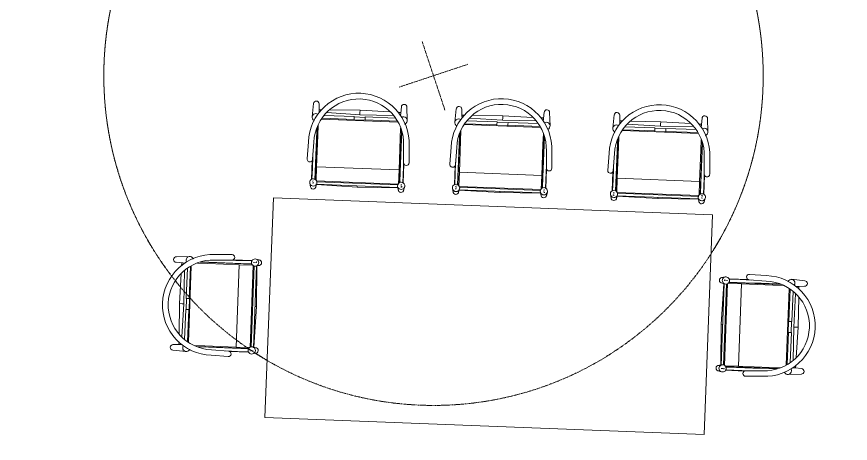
# Model space of a CAD drawing. Header units: millimetres. Extents: x 17567 to 83301, y -4294 to 56331.
# Drawn here: x 77047 to 81598, y 24996 to 27325 of the extents above; entities that cross this region are included whole.
import ezdxf

# ---------------------------------------------------------------- set-up
doc = ezdxf.new("R2010")
doc.units = ezdxf.units.MM
doc.header["$MEASUREMENT"] = 0
doc.linetypes.add('Hidden', pattern=[7.14375, 4.7625, -2.38125])
for name, color, linetype, lineweight in [('E-ELEC-EQPM', 71, 'Continuous', 13), ('E-ELEC-EQPM-HDLN', 91, 'Hidden', 13), ('I-FURN', 40, 'Continuous', 13)]:
    doc.layers.add(name, color=color, linetype=linetype, lineweight=lineweight)

# ---------------------------------------------------------------- blocks, each defined once
blk = doc.blocks.new('New Furniture_Chairs for Low Team Tables_NC6 - NC6-V100-GA PLAN - LEVEL 11')
at = {"layer": 'I-FURN'}
for p, q in [((-254.6, 238.9), (-259.3, 219.2)), ((-222.1, 225.2), (-225.4, 238.9)), ((0, 231), (-222.2, 225.4)), ((222.2, 225.4), (0, 231)), ((0, 230.8), (0, 223.7)), ((225.4, 238.9), (222.1, 225.2)), ((259.3, 219.2), (254.6, 238.9)), ((-250, 198.4), (-250, 93.8)), ((-248, 198.4), (-248, 197.8)), ((-239.7, 222.4), (-240, 222.4)), ((-240, 211.9), (-240, 215.9)), ((-230, -85.5), (-230, 198.4)), ((-225, 128.7), (-225, 205.3)), ((-224.4, 205.5), (224.3, 205.5)), ((225, 223.7), (-222.8, 223.7)), ((-220.7, 219.2), (-222.1, 225.1)), ((222.7, 210.4), (-222, 210.4)), ((222.1, 225.1), (220.7, 219.2)), ((225, 128.7), (225, 204.4)), ((230, 198.4), (230, -85.5)), ((232, 198.4), (232, 197.8)), ((238.6, 205.5), (240, 205.5)), ((240, 215.9), (240, 212.7)), ((250, 93.8), (250, 198.4)), ((-225, 128.7), (-225, -42.9)), ((225, 128.7), (-225, 128.7)), ((225, -42.9), (225, 128.7)), ((-275, -6.2), (-278.5, 87.1)), ((-248.6, 88.2), (-245, -5.7)), ((245, -5.7), (248.6, 88.2)), ((278.5, 87.1), (275, -6.2)), ((-225, -99.9), (-225, -42.9)), ((225, -42.9), (225, -99.9)), ((-250, -119.7), (-250, -125.3)), ((-248, -123.4), (-248, -125.3)), ((207.9, -132.5), (-207.9, -132.5)), ((-30, -137.7), (-30, -135.3)), ((-30, -135.3), (30, -135.3)), ((30, -135.3), (30, -137.7)), ((248, -125.3), (248, -123.4)), ((250, -125.3), (250, -119.7)), ((-260, -143.7), (-255, -216.7)), ((-222.5, -180.2), (-221.7, -168.1)), ((-30, -137.7), (-204.6, -137.7)), ((-194.5, -153.7), (-30, -153.7)), ((0, -165), (-182, -168)), ((-30, -143.6), (-30, -137.7)), ((-30, -150.5), (-30, -143.6)), ((-30, -153.6), (-30, -150.5)), ((-30, -151.5), (30, -151.5)), ((-30, -153.7), (-30, -153.6)), ((180.5, -169.5), (0, -165)), ((0, -165), (0, -175.1)), ((0, -175.1), (0, -189)), ((30, -137.7), (30, -143.6)), ((204.6, -137.7), (30, -137.7)), ((30, -143.6), (30, -150.5)), ((30, -150.5), (30, -153.6)), ((30, -153.6), (30, -153.7)), ((30, -153.7), (194.5, -153.7)), ((222.1, -170.6), (219.7, -170.5)), ((221.7, -168.1), (222.6, -180.6)), ((255, -216.7), (260, -143.7)), ((-225, -216.7), (-222.7, -182.4)), ((-223.3, -185.3), (-207.4, -185.6)), ((-163.7, -186.3), (0, -189)), ((0, -189), (165.1, -184.9)), ((208.9, -183.8), (222.9, -183.4)), ((222.7, -182.1), (225, -216.7))]:
    blk.add_line(p, q, dxfattribs=at)
at = {"layer": 'I-FURN', "flags": 128}
for points in [[(-248, 197.8), (-248, 109.8), (-248, 73.7)], [(-248, 197.8), (-248, 197.8), (-248, 197.8), (-248, 197.8), (-247.9, 197.8), (-247.9, 197.7), (-247.8, 197.7), (-247.7, 197.6), (-247.6, 197.6), (-247.5, 197.5), (-247.3, 197.4), (-247.2, 197.3), (-247, 197.2), (-246.8, 197.1), (-246.7, 197.1), (-246.4, 197), (-246.3, 197), (-246.1, 196.9)], [(-240, 206.4), (-240.3, 206.5), (-240.7, 206.5), (-240.8, 206.5), (-241.2, 206.5), (-241.4, 206.5), (-241.6, 206.5), (-241.7, 206.5), (-242, 206.6), (-242.2, 206.6), (-242.4, 206.6), (-242.5, 206.6)], [(-232, -79.8), (-232, -37.9), (-232, 49.9), (-232, 137.9), (-232, 196.6)], [(-222.2, 225.3), (-222.2, 225.4), (-222.2, 225.4), (-222.1, 225.2), (-222.1, 224.9), (-222, 224.6), (-222, 224.4)], [(222, 224.4), (222, 224.5), (222, 224.8), (222.1, 225.1), (222.2, 225.4), (222.2, 225.4), (222.2, 225.4), (222.2, 225.4), (222.2, 225.3)], [(232, 197.8), (232, 109.8), (232, 21.8), (232, -65.8), (232, -79.8)], [(232, 197.8), (232, 197.8), (232, 197.8), (232, 197.8), (232.1, 197.8), (232.1, 197.7), (232.2, 197.7), (232.3, 197.6), (232.4, 197.6), (232.5, 197.5), (232.7, 197.4), (232.8, 197.3), (233, 197.2), (233.2, 197.1), (233.3, 197.1), (233.6, 197), (233.7, 197), (233.9, 196.9)], [(245, 207.2), (244.7, 207.1), (244.4, 207), (244.2, 207), (243.8, 206.9), (243.7, 206.8), (243.4, 206.8), (243.3, 206.8), (243.1, 206.7), (242.9, 206.7), (242.6, 206.6), (242.5, 206.6)], [(248, 73.7), (248, 137.9), (248, 196.6)], [(-223.3, -184.8), (-223.2, -184.6), (-223, -183.7), (-222.9, -183.2), (-222.9, -182.9), (-222.8, -182.4), (-222.7, -182), (-222.7, -181.7), (-222.7, -181.4), (-222.6, -181), (-222.6, -180.7), (-222.6, -180.5), (-222.5, -180.2), (-222.5, -180), (-222.5, -179.9), (-222.5, -179.6), (-222.5, -179.5), (-222.5, -179.3), (-222.5, -179.1), (-222.5, -178.9), (-222.5, -178.6)], [(222.5, -178.2), (222.5, -178.6), (222.5, -178.8), (222.5, -179), (222.5, -179.3), (222.5, -179.7), (222.5, -179.9), (222.5, -180), (222.5, -180.3), (222.6, -180.6), (222.6, -180.8), (222.6, -181.2), (222.6, -181.5), (222.7, -182)], [(222.6, -181.6), (222.6, -181.3), (222.6, -181.1), (222.6, -180.9), (222.6, -180.7), (222.6, -180.6), (222.7, -180.4), (222.7, -180.3), (222.7, -180.1)]]:
    blk.add_lwpolyline(points, dxfattribs=at)
at = {"layer": 'I-FURN'}
for centre, radius, start, end in [((-263.5, 87.7), 15, 2.1666, 182.1666), ((263.5, 87.7), 15, 357.8334, 177.8334), ((0, -6.9), 275, 179.8621, 270.0001), ((0, -5.7), 245, 180, 269.9991), ((0, -5.7), 245, 270.0009, 360), ((0, -6.9), 275, 269.9999, 0.1379)]:
    blk.add_arc(centre, radius, start, end, dxfattribs=at)
for centre, major_axis, ratio, start_param, end_param in [((-240, 214.6), (19.8, 0), 0.999107, 2.32629, 4.712389), ((-240, 235.4), (15, 0), 0.999107, 3.057887, 3.29251), ((-240, 235.4), (15, 0), 0.999107, 1.570796, 3.041769), ((-240, 214.6), (19.8, 0), 0.999107, 1.570796, 2.268928), ((-240, 235.4), (15, 0), 0.999107, 6.186115, 7.853982), ((-240, 214.6), (19.8, 0), 0.999107, 4.712389, 7.853982), ((-240, 235.4), (15, 0), 0.999107, 5.759587, 5.827228), ((240, 214.6), (19.8, 0), 0.999107, 2.32629, 4.712389), ((240, 235.4), (15, 0), 0.999107, 1.570796, 3.236857), ((240, 214.6), (19.8, 0), 0.999107, 1.570796, 2.268928), ((240, 235.4), (15, 0), 0.999107, 6.141882, 7.853982), ((240, 214.6), (19.8, 0), 0.999107, 4.712389, 7.853982), ((240, 235.4), (15, 0), 0.999107, 5.759587, 5.9172), ((-240, 235.4), (15, 0), 0.999107, 4.32495, 4.685099), ((240, 235.4), (15, 0), 0.999107, 4.712389, 4.894686), ((-240, -142.4), (20, 0), 0.987314, 1.961494, 4.712389), ((240, -142.4), (-20, 0), 0.987314, 1.570796, 4.321691), ((-240, -142.4), (-20, 0), 0.987314, 1.570796, 2.133748), ((240, -142.4), (20, 0), 0.987314, 4.149438, 4.712389), ((-240, -215.7), (15, 0), 0.987314, 3.141593, 4.712389), ((-240, -215.7), (-15, 0), 0.987314, 1.570796, 3.141593), ((240, -215.7), (15, 0), 0.987314, 3.141593, 4.712389), ((240, -215.7), (-15, 0), 0.987314, 1.570796, 3.141593)]:
    blk.add_ellipse(centre, major_axis=major_axis, ratio=ratio, start_param=start_param, end_param=end_param, dxfattribs=at)
blk = doc.blocks.new('New Furniture_Chairs for Low Team Tables_NC6 - NC6-V101-GA PLAN - LEVEL 11')
at = {"layer": 'I-FURN'}
for p, q in [((-255, 216.7), (-260, 143.7)), ((-222.7, 182.4), (-225, 216.7)), ((-207.4, 185.6), (-223.3, 185.3)), ((0, 189), (-163.7, 186.3)), ((165.1, 184.9), (0, 189)), ((0, 189), (0, 175.1)), ((222.9, 183.4), (208.9, 183.8)), ((225, 216.7), (222.7, 182.1)), ((260, 143.7), (255, 216.7)), ((-221.7, 168.1), (-222.5, 180.2)), ((-204.6, 137.7), (-30, 137.7)), ((-30, 153.7), (-194.5, 153.7)), ((-182, 168), (0, 165)), ((-30, 153.6), (-30, 153.7)), ((-30, 150.5), (-30, 153.6)), ((30, 151.5), (-30, 151.5)), ((-30, 143.6), (-30, 150.5)), ((-30, 137.7), (-30, 143.6)), ((-30, 135.3), (-30, 137.7)), ((0, 175.1), (0, 165)), ((0, 165), (180.5, 169.5)), ((194.5, 153.7), (30, 153.7)), ((30, 153.7), (30, 153.6)), ((30, 153.6), (30, 150.5)), ((30, 150.5), (30, 143.6)), ((30, 143.6), (30, 137.7)), ((30, 137.7), (204.6, 137.7)), ((30, 137.7), (30, 135.3)), ((219.7, 170.5), (222.1, 170.6)), ((222.6, 180.6), (221.7, 168.1)), ((-250, 125.3), (-250, 119.7)), ((-248, 125.3), (-248, 123.4)), ((-225, 42.9), (-225, 99.9)), ((-207.9, 132.5), (207.9, 132.5)), ((30, 135.3), (-30, 135.3)), ((225, 99.9), (225, 42.9)), ((248, 123.4), (248, 125.3)), ((250, 119.7), (250, 125.3)), ((-230, -198.4), (-230, 85.5)), ((230, 85.5), (230, -198.4)), ((-275, 6.2), (-278.5, -87.1)), ((-248.6, -88.2), (-245, 5.7)), ((-225, 42.9), (-225, -128.7)), ((225, -128.7), (225, 42.9)), ((245, 5.7), (248.6, -88.2)), ((278.5, -87.1), (275, 6.2)), ((-250, -93.8), (-250, -198.4)), ((-225, -128.7), (225, -128.7)), ((-225, -205.3), (-225, -128.7)), ((225, -204.4), (225, -128.7)), ((250, -198.4), (250, -93.8)), ((-259.3, -219.2), (-254.6, -238.9)), ((-248, -197.8), (-248, -198.4)), ((-240, -215.9), (-240, -211.9)), ((-240, -222.4), (-238.6, -222.4)), ((-225.4, -238.9), (-222.1, -225.2)), ((224.3, -205.5), (-224.4, -205.5)), ((-222.8, -223.7), (225, -223.7)), ((-222.2, -225.4), (0, -231)), ((-222.1, -225.1), (-220.7, -219.2)), ((-222, -210.4), (222.7, -210.4)), ((0, -223.7), (0, -230.8)), ((0, -231), (222.2, -225.4)), ((220.7, -219.2), (222.1, -225.1)), ((222.1, -225.2), (225.4, -238.9)), ((232, -197.8), (232, -198.4)), ((240, -205.5), (238.6, -205.5)), ((240, -211.9), (240, -215.9)), ((254.6, -238.9), (259.3, -219.2))]:
    blk.add_line(p, q, dxfattribs=at)
at = {"layer": 'I-FURN', "flags": 128}
for points in [[(-222.5, 178.6), (-222.5, 178.7), (-222.5, 179.1), (-222.5, 179.4), (-222.5, 179.6), (-222.5, 180), (-222.5, 180.1), (-222.6, 180.4), (-222.6, 180.7), (-222.6, 180.9), (-222.6, 181.3), (-222.7, 181.7), (-222.7, 181.9), (-222.8, 182.1), (-222.8, 182.4), (-222.9, 182.8), (-222.9, 183), (-223, 183.4), (-223, 183.7), (-223.2, 184.2), (-223.2, 184.7), (-223.3, 184.8)], [(222.7, 182), (222.7, 181.7), (222.6, 181.5), (222.6, 181.2), (222.6, 180.9), (222.6, 180.6), (222.5, 180.1), (222.5, 179.7), (222.5, 179.5), (222.5, 179.2), (222.5, 178.9), (222.5, 178.8), (222.5, 178.6), (222.5, 178.5), (222.6, 178.2)], [(222.7, 180.2), (222.7, 180.5), (222.6, 180.7), (222.6, 180.8), (222.6, 181.1), (222.6, 181.2), (222.6, 181.6)], [(-232, -196.6), (-232, -109.8), (-232, -21.8), (-232, 65.8), (-232, 79.8)], [(232, 79.8), (232, 37.9), (232, -49.9), (232, -137.9), (232, -197.8)], [(-248, -73.7), (-248, -137.9), (-248, -197.8)], [(248, -197), (248, -109.8), (248, -73.7)], [(-246.1, -196.9), (-246.4, -197), (-246.6, -197.1), (-246.7, -197.1), (-246.9, -197.2), (-247.1, -197.3), (-247.2, -197.3), (-247.4, -197.4), (-247.5, -197.5), (-247.6, -197.5), (-247.7, -197.6), (-247.8, -197.7), (-247.9, -197.7), (-248, -197.8), (-248, -197.8), (-248, -197.8), (-248, -197.8)], [(-242.5, -206.6), (-242.2, -206.6), (-241.9, -206.5), (-241.7, -206.5), (-241.3, -206.5), (-241.1, -206.5), (-240.9, -206.5), (-240.8, -206.5), (-240.6, -206.5), (-240.4, -206.5), (-240.1, -206.4), (-240, -206.4)], [(-222, -224.4), (-222, -224.5), (-222, -224.8), (-222.1, -225.1), (-222.2, -225.4), (-222.2, -225.4), (-222.2, -225.4), (-222.2, -225.4), (-222.2, -225.3)], [(222.2, -225.3), (222.2, -225.4), (222.2, -225.4), (222.1, -225.2), (222.1, -224.9), (222, -224.6), (222, -224.4)], [(233.9, -196.9), (233.6, -197), (233.4, -197.1), (233.3, -197.1), (233.1, -197.2), (232.9, -197.3), (232.8, -197.3), (232.6, -197.4), (232.5, -197.5), (232.4, -197.5), (232.3, -197.6), (232.2, -197.7), (232.1, -197.7), (232, -197.8), (232, -197.8), (232, -197.8), (232, -197.8)], [(242.5, -206.6), (242.8, -206.7), (243.2, -206.7), (243.4, -206.8), (243.7, -206.8), (243.9, -206.9), (244.1, -206.9), (244.2, -207), (244.5, -207), (244.6, -207.1), (244.9, -207.1), (245, -207.2)]]:
    blk.add_lwpolyline(points, dxfattribs=at)
at = {"layer": 'I-FURN'}
for centre, radius, start, end in [((0, 6.9), 275, 89.9999, 180.1379), ((0, 6.9), 275, 359.8621, 90.0001), ((0, 5.7), 245, 90.0009, 180), ((0, 5.7), 245, 0, 89.9991), ((-263.5, -87.7), 15, 177.8334, 357.8334), ((263.5, -87.7), 15, 182.1666, 2.1666)]:
    blk.add_arc(centre, radius, start, end, dxfattribs=at)
for centre, major_axis, ratio, start_param, end_param in [((-240, 215.7), (-15, 0), 0.987314, 4.712389, 6.283185), ((-240, 215.7), (15, 0), 0.987314, 0, 1.570796), ((240, 215.7), (-15, 0), 0.987314, 4.712389, 6.283185), ((240, 215.7), (15, 0), 0.987314, 0, 1.570796), ((-240, 142.4), (-20, 0), 0.987314, 4.712389, 7.463284), ((-240, 142.4), (20, 0), 0.987314, 1.047198, 1.570796), ((240, 142.4), (-20, 0), 0.987314, 4.712389, 5.27534), ((240, 142.4), (20, 0), 0.987314, 5.103087, 7.853982), ((-240, -214.6), (19.8, 0), 0.999107, 1.570796, 3.956895), ((-240, -235.4), (15, 0), 0.999107, 1.598086, 1.958235), ((-240, -214.6), (19.8, 0), 0.999107, 4.712389, 7.853982), ((240, -214.6), (19.8, 0), 0.999107, 1.570796, 3.956895), ((240, -214.6), (19.8, 0), 0.999107, 4.712389, 7.853982), ((240, -235.4), (15, 0), 0.999107, 1.3885, 1.570796), ((-240, -235.4), (15, 0), 0.999107, 2.990675, 3.225299), ((-240, -235.4), (15, 0), 0.999107, 3.241417, 4.712389), ((-240, -214.6), (19.8, 0), 0.999107, 4.014257, 4.712389), ((-240, -235.4), (15, 0), 0.999107, 4.712389, 6.380255), ((240, -235.4), (15, 0), 0.999107, 3.046328, 4.45059), ((240, -214.6), (19.8, 0), 0.999107, 4.014257, 4.712389), ((240, -235.4), (15, 0), 0.999107, 4.491683, 4.712389), ((240, -235.4), (15, 0), 0.999107, 4.712389, 6.424489), ((240, -235.4), (15, 0), 0.999107, 0.365985, 0.523599)]:
    blk.add_ellipse(centre, major_axis=major_axis, ratio=ratio, start_param=start_param, end_param=end_param, dxfattribs=at)
blk = doc.blocks.new('Existing Furniture_Rectangular Meeting Table_ET26 - ET26-9603294-GA PLAN - LEVEL 11')
at = {"layer": 'I-FURN'}
for p, q in [((1200, 600), (-1200, 600)), ((-1200, 600), (-1200, -600)), ((1200, -600), (1200, 600)), ((-1200, -600), (1200, -600))]:
    blk.add_line(p, q, dxfattribs=at)
blk = doc.blocks.new('POWER_DATA_DROPPER - POWER_DATA_DROPPER-V140-GA PLAN - LEVEL 11')
at = {"layer": 'E-ELEC-EQPM-HDLN'}
for p, q in [((0, 0), (0, 200)), ((0, 0), (-200, 0)), ((0, 0), (0, -200)), ((0, 0), (200, 0)), ((1124.8, -1405.3), (1126.5, -1403.9)), ((1131.6, -1399.8), (1132.8, -1398.9)), ((1114.1, -1413.8), (1115.3, -1412.8))]:
    blk.add_line(p, q, dxfattribs=at)
blk.add_circle((0, 0), 1800, dxfattribs=at)
for start, end in [(39.0806, 122.3041), (189.9767, 289.0187), (309.0115, 311.2796), (307.1692, 307.4581), (308.0586, 308.1796), (290.1097, 291.4663), (292.3425, 292.9898)]:
    blk.add_arc((0, 0), 1800, start, end, dxfattribs=at)
blk = doc.blocks.new('New Furniture_Chairs for Low Team Tables_NC6 - NC6-V169-GA PLAN - LEVEL 11')
at = {"layer": 'I-FURN'}
for p, q in [((-254.6, 238.9), (-259.3, 219.2)), ((-222.1, 225.2), (-225.4, 238.9)), ((0, 231), (-222.2, 225.4)), ((222.2, 225.4), (0, 231)), ((0, 230.8), (0, 223.7)), ((225.4, 238.9), (222.1, 225.2)), ((259.3, 219.2), (254.6, 238.9)), ((-250, 198.4), (-250, 93.8)), ((-248, 198.4), (-248, 197.8)), ((-238.6, 222.4), (-240, 222.4)), ((-240, 212.7), (-240, 215.9)), ((-230, -85.5), (-230, 198.4)), ((-225, 128.7), (-225, 205.3)), ((-224.4, 205.5), (224.3, 205.5)), ((225, 223.7), (-222.8, 223.7)), ((-220.7, 219.2), (-222.1, 225.1)), ((222.7, 210.4), (-222, 210.4)), ((222.1, 225.1), (220.7, 219.2)), ((225, 128.7), (225, 204.4)), ((230, 198.4), (230, -85.5)), ((232, 198.4), (232, 197.8)), ((238.6, 205.5), (240, 205.5)), ((240, 215.9), (240, 212.7)), ((250, 93.8), (250, 198.4)), ((-225, 128.7), (-225, -42.9)), ((225, 128.7), (-225, 128.7)), ((225, -42.9), (225, 128.7)), ((-275, -6.2), (-278.5, 87.1)), ((-248.6, 88.2), (-245, -5.7)), ((245, -5.7), (248.6, 88.2)), ((278.5, 87.1), (275, -6.2)), ((-225, -99.9), (-225, -42.9)), ((225, -42.9), (225, -99.9)), ((-250, -119.7), (-250, -125.3)), ((-248, -123.4), (-248, -125.3)), ((207.9, -132.5), (-207.9, -132.5)), ((-30, -137.7), (-30, -135.3)), ((-30, -135.3), (30, -135.3)), ((30, -135.3), (30, -137.7)), ((248, -125.3), (248, -123.4)), ((250, -125.3), (250, -119.7)), ((-260, -143.7), (-255, -216.7)), ((-222.5, -180.2), (-221.7, -168.1)), ((-30, -137.7), (-204.6, -137.7)), ((-194.5, -153.7), (-30, -153.7)), ((0, -165), (-182, -168)), ((-30, -143.6), (-30, -137.7)), ((-30, -150.5), (-30, -143.6)), ((-30, -153.6), (-30, -150.5)), ((-30, -151.5), (30, -151.5)), ((-30, -153.7), (-30, -153.6)), ((180.5, -169.5), (0, -165)), ((0, -165), (0, -175.1)), ((0, -175.1), (0, -189)), ((30, -137.7), (30, -143.6)), ((204.6, -137.7), (30, -137.7)), ((30, -143.6), (30, -150.5)), ((30, -150.5), (30, -153.6)), ((30, -153.6), (30, -153.7)), ((30, -153.7), (194.5, -153.7)), ((222.1, -170.6), (219.7, -170.5)), ((221.7, -168.1), (222.6, -180.6)), ((255, -216.7), (260, -143.7)), ((-225, -216.7), (-222.7, -182.4)), ((-223.3, -185.3), (-207.4, -185.6)), ((-163.7, -186.3), (0, -189)), ((0, -189), (165.1, -184.9)), ((208.9, -183.8), (222.9, -183.4)), ((222.7, -182.1), (225, -216.7))]:
    blk.add_line(p, q, dxfattribs=at)
at = {"layer": 'I-FURN', "flags": 128}
for points in [[(-248, 197.8), (-248, 109.8), (-248, 73.7)], [(-248, 197.8), (-248, 197.8), (-248, 197.8), (-248, 197.8), (-247.9, 197.8), (-247.9, 197.7), (-247.8, 197.7), (-247.7, 197.6), (-247.6, 197.6), (-247.5, 197.5), (-247.3, 197.4), (-247.2, 197.3), (-247, 197.2), (-246.8, 197.1), (-246.7, 197.1), (-246.4, 197), (-246.3, 197), (-246.1, 196.9)], [(-240, 206.4), (-240.3, 206.5), (-240.7, 206.5), (-240.8, 206.5), (-241.2, 206.5), (-241.4, 206.5), (-241.6, 206.5), (-241.7, 206.5), (-242, 206.6), (-242.2, 206.6), (-242.4, 206.6), (-242.5, 206.6)], [(-232, -79.8), (-232, -37.9), (-232, 49.9), (-232, 137.9), (-232, 196.6)], [(-222.2, 225.3), (-222.2, 225.4), (-222.2, 225.4), (-222.1, 225.2), (-222.1, 224.9), (-222, 224.6), (-222, 224.4)], [(222, 224.4), (222, 224.5), (222, 224.8), (222.1, 225.1), (222.2, 225.4), (222.2, 225.4), (222.2, 225.4), (222.2, 225.4), (222.2, 225.3)], [(232, 197.8), (232, 109.8), (232, 21.8), (232, -65.8), (232, -79.8)], [(232, 197.8), (232, 197.8), (232, 197.8), (232, 197.8), (232.1, 197.8), (232.1, 197.7), (232.2, 197.7), (232.3, 197.6), (232.4, 197.6), (232.5, 197.5), (232.7, 197.4), (232.8, 197.3), (233, 197.2), (233.2, 197.1), (233.3, 197.1), (233.6, 197), (233.7, 197), (233.9, 196.9)], [(245, 207.2), (244.7, 207.1), (244.4, 207), (244.2, 207), (243.8, 206.9), (243.7, 206.8), (243.4, 206.8), (243.3, 206.8), (243.1, 206.7), (242.9, 206.7), (242.6, 206.6), (242.5, 206.6)], [(248, 73.7), (248, 137.9), (248, 196.6)], [(-223.3, -184.8), (-223.2, -184.6), (-223, -183.7), (-222.9, -183.2), (-222.9, -182.9), (-222.8, -182.4), (-222.7, -182), (-222.7, -181.7), (-222.7, -181.4), (-222.6, -181), (-222.6, -180.7), (-222.6, -180.5), (-222.5, -180.2), (-222.5, -180), (-222.5, -179.9), (-222.5, -179.6), (-222.5, -179.5), (-222.5, -179.3), (-222.5, -179.1), (-222.5, -178.9), (-222.5, -178.6)], [(222.5, -178.2), (222.5, -178.6), (222.5, -178.8), (222.5, -179), (222.5, -179.3), (222.5, -179.7), (222.5, -179.9), (222.5, -180), (222.5, -180.3), (222.6, -180.6), (222.6, -180.8), (222.6, -181.2), (222.6, -181.5), (222.7, -182)], [(222.6, -181.6), (222.6, -181.3), (222.6, -181.1), (222.6, -180.9), (222.6, -180.7), (222.6, -180.6), (222.7, -180.4), (222.7, -180.3), (222.7, -180.1)]]:
    blk.add_lwpolyline(points, dxfattribs=at)
at = {"layer": 'I-FURN'}
for centre, radius, start, end in [((-263.5, 87.7), 15, 2.1666, 182.1666), ((263.5, 87.7), 15, 357.8334, 177.8334), ((0, -6.9), 275, 179.8621, 270.0001), ((0, -5.7), 245, 180, 269.9991), ((0, -5.7), 245, 270.0009, 360), ((0, -6.9), 275, 269.9999, 0.1379)]:
    blk.add_arc(centre, radius, start, end, dxfattribs=at)
for centre, major_axis, ratio, start_param, end_param in [((-240, 214.6), (19.8, 0), 0.999107, 2.32629, 3.997644), ((-240, 235.4), (15, 0), 0.999107, 3.057887, 3.29251), ((-240, 235.4), (15, 0), 0.999107, 1.570796, 3.041769), ((-240, 214.6), (19.8, 0), 0.999107, 1.570796, 2.268928), ((-240, 235.4), (15, 0), 0.999107, 6.186115, 7.853982), ((-240, 214.6), (19.8, 0), 0.999107, 4.712389, 7.853982), ((-240, 235.4), (15, 0), 0.999107, 5.759587, 5.827228), ((240, 214.6), (19.8, 0), 0.999107, 2.32629, 4.712389), ((240, 235.4), (15, 0), 0.999107, 1.570796, 3.236857), ((240, 214.6), (19.8, 0), 0.999107, 1.570796, 2.268928), ((240, 235.4), (15, 0), 0.999107, 6.141882, 7.853982), ((240, 214.6), (19.8, 0), 0.999107, 4.712389, 7.853982), ((240, 235.4), (15, 0), 0.999107, 5.759587, 5.9172), ((-240, 214.6), (19.8, 0), 0.999107, 4.014257, 4.712389), ((-240, 235.4), (15, 0), 0.999107, 4.32495, 4.685099), ((240, 235.4), (15, 0), 0.999107, 4.712389, 4.894686), ((-240, -142.4), (20, 0), 0.987314, 1.961494, 4.712389), ((240, -142.4), (-20, 0), 0.987314, 1.570796, 4.321691), ((-240, -142.4), (-20, 0), 0.987314, 1.570796, 2.133748), ((240, -142.4), (20, 0), 0.987314, 4.149438, 4.712389), ((-240, -215.7), (15, 0), 0.987314, 3.141593, 4.712389), ((-240, -215.7), (-15, 0), 0.987314, 1.570796, 3.141593), ((240, -215.7), (15, 0), 0.987314, 3.141593, 4.712389), ((240, -215.7), (-15, 0), 0.987314, 1.570796, 3.141593)]:
    blk.add_ellipse(centre, major_axis=major_axis, ratio=ratio, start_param=start_param, end_param=end_param, dxfattribs=at)
blk = doc.blocks.new('New Furniture_Chairs for Low Team Tables_NC6 - NC6-V171-GA PLAN - LEVEL 11')
at = {"layer": 'I-FURN'}
for p, q in [((-254.6, 238.9), (-259.3, 219.2)), ((-222.1, 225.2), (-225.4, 238.9)), ((0, 231), (-222.2, 225.4)), ((222.2, 225.4), (0, 231)), ((0, 230.8), (0, 223.7)), ((225.4, 238.9), (222.1, 225.2)), ((259.3, 219.2), (254.6, 238.9)), ((-250, 198.4), (-250, 93.8)), ((-248, 198.4), (-248, 197.8)), ((-238.6, 222.4), (-240, 222.4)), ((-240, 211.9), (-240, 215.9)), ((-230, -85.5), (-230, 198.4)), ((-225, 128.7), (-225, 205.3)), ((-224.4, 205.5), (224.3, 205.5)), ((-220.7, 219.2), (-222.1, 225.1)), ((225, 223.7), (-222.1, 223.7)), ((222.7, 210.4), (-222, 210.4)), ((222.1, 225.1), (220.7, 219.2)), ((225, 128.7), (225, 204.4)), ((230, 198.4), (230, -85.5)), ((232, 198.4), (232, 197.8)), ((238.6, 205.5), (240, 205.5)), ((240, 215.9), (240, 211.9)), ((250, 93.8), (250, 198.4)), ((-225, 128.7), (-225, -42.9)), ((225, 128.7), (-225, 128.7)), ((225, -42.9), (225, 128.7)), ((-275, -6.2), (-278.5, 87.1)), ((-248.6, 88.2), (-245, -5.7)), ((245, -5.7), (248.6, 88.2)), ((278.5, 87.1), (275, -6.2)), ((-225, -99.9), (-225, -42.9)), ((225, -42.9), (225, -99.9)), ((-250, -119.7), (-250, -125.3)), ((-248, -123.4), (-248, -125.3)), ((207.9, -132.5), (-207.9, -132.5)), ((-30, -137.7), (-30, -135.3)), ((-30, -135.3), (30, -135.3)), ((30, -135.3), (30, -137.7)), ((248, -125.3), (248, -123.4)), ((250, -125.3), (250, -119.7)), ((-260, -143.7), (-255, -216.7)), ((-222.5, -180.2), (-221.7, -168.1)), ((-30, -137.7), (-204.6, -137.7)), ((-194.5, -153.7), (-30, -153.7)), ((0, -165), (-182, -168)), ((-30, -143.6), (-30, -137.7)), ((-30, -150.5), (-30, -143.6)), ((-30, -153.6), (-30, -150.5)), ((-30, -151.5), (30, -151.5)), ((-30, -153.7), (-30, -153.6)), ((180.5, -169.5), (0, -165)), ((0, -165), (0, -175.1)), ((0, -175.1), (0, -189)), ((30, -137.7), (30, -143.6)), ((204.6, -137.7), (30, -137.7)), ((30, -143.6), (30, -150.5)), ((30, -150.5), (30, -153.6)), ((30, -153.6), (30, -153.7)), ((30, -153.7), (194.5, -153.7)), ((222.1, -170.6), (219.7, -170.5)), ((221.7, -168.1), (222.6, -180.6)), ((255, -216.7), (260, -143.7)), ((-225, -216.7), (-222.7, -182.4)), ((-223.3, -185.3), (-207.4, -185.6)), ((-163.7, -186.3), (0, -189)), ((0, -189), (165.1, -184.9)), ((208.9, -183.8), (222.9, -183.4)), ((222.7, -182.1), (225, -216.7))]:
    blk.add_line(p, q, dxfattribs=at)
at = {"layer": 'I-FURN', "flags": 128}
for points in [[(-248, 197.8), (-248, 109.8), (-248, 73.7)], [(-248, 197.8), (-248, 197.8), (-248, 197.8), (-248, 197.8), (-247.9, 197.8), (-247.9, 197.7), (-247.8, 197.7), (-247.7, 197.6), (-247.6, 197.6), (-247.5, 197.5), (-247.3, 197.4), (-247.2, 197.3), (-247, 197.2), (-246.8, 197.1), (-246.7, 197.1), (-246.4, 197), (-246.3, 197), (-246.1, 196.9)], [(-240, 206.4), (-240.3, 206.5), (-240.7, 206.5), (-240.8, 206.5), (-241.2, 206.5), (-241.4, 206.5), (-241.6, 206.5), (-241.7, 206.5), (-242, 206.6), (-242.2, 206.6), (-242.4, 206.6), (-242.5, 206.6)], [(-232, -79.8), (-232, -37.9), (-232, 49.9), (-232, 137.9), (-232, 197)], [(-222.2, 225.3), (-222.2, 225.4), (-222.2, 225.4), (-222.1, 225.2), (-222.1, 224.9), (-222, 224.6), (-222, 224.4)], [(222, 224.4), (222, 224.5), (222, 224.8), (222.1, 225.1), (222.2, 225.4), (222.2, 225.4), (222.2, 225.4), (222.2, 225.4), (222.2, 225.3)], [(232, 197.8), (232, 109.8), (232, 21.8), (232, -65.8), (232, -79.8)], [(232, 197.8), (232, 197.8), (232, 197.8), (232, 197.8), (232.1, 197.8), (232.1, 197.7), (232.2, 197.7), (232.3, 197.6), (232.4, 197.6), (232.5, 197.5), (232.7, 197.4), (232.8, 197.3), (233, 197.2), (233.2, 197.1), (233.3, 197.1), (233.6, 197), (233.7, 197), (233.9, 196.9)], [(245, 207.2), (244.7, 207.1), (244.4, 207), (244.2, 207), (243.8, 206.9), (243.7, 206.8), (243.4, 206.8), (243.3, 206.8), (243.1, 206.7), (242.9, 206.7), (242.6, 206.6), (242.5, 206.6)], [(248, 73.7), (248, 137.9), (248, 197)], [(-223.3, -184.8), (-223.2, -184.6), (-223, -183.7), (-222.9, -183.2), (-222.9, -182.9), (-222.8, -182.4), (-222.7, -182), (-222.7, -181.7), (-222.7, -181.4), (-222.6, -181), (-222.6, -180.7), (-222.6, -180.5), (-222.5, -180.2), (-222.5, -180), (-222.5, -179.9), (-222.5, -179.6), (-222.5, -179.5), (-222.5, -179.3), (-222.5, -179.1), (-222.5, -178.9), (-222.5, -178.6)], [(222.5, -178.2), (222.5, -178.6), (222.5, -178.8), (222.5, -179), (222.5, -179.3), (222.5, -179.7), (222.5, -179.9), (222.5, -180), (222.5, -180.3), (222.6, -180.6), (222.6, -180.8), (222.6, -181.2), (222.6, -181.5), (222.7, -182)], [(222.6, -181.6), (222.6, -181.3), (222.6, -181.1), (222.6, -180.9), (222.6, -180.7), (222.6, -180.6), (222.7, -180.4), (222.7, -180.3), (222.7, -180.1)]]:
    blk.add_lwpolyline(points, dxfattribs=at)
at = {"layer": 'I-FURN'}
for centre, radius, start, end in [((-263.5, 87.7), 15, 2.1666, 182.1666), ((263.5, 87.7), 15, 357.8334, 177.8334), ((0, -6.9), 275, 179.8621, 270.0001), ((0, -5.7), 245, 180, 269.9991), ((0, -5.7), 245, 270.0009, 360), ((0, -6.9), 275, 269.9999, 0.1379)]:
    blk.add_arc(centre, radius, start, end, dxfattribs=at)
for centre, major_axis, ratio, start_param, end_param in [((-240, 214.6), (19.8, 0), 0.999107, 1.570796, 4.712389), ((-240, 235.4), (15, 0), 0.999107, 3.057887, 3.29251), ((-240, 235.4), (15, 0), 0.999107, 1.570796, 3.041769), ((-240, 235.4), (15, 0), 0.999107, 6.186115, 7.853982), ((-240, 214.6), (19.8, 0), 0.999107, 4.712389, 7.853982), ((240, 214.6), (19.8, 0), 0.999107, 1.570796, 4.712389), ((240, 235.4), (15, 0), 0.999107, 1.570796, 3.236857), ((240, 235.4), (15, 0), 0.999107, 6.141882, 7.853982), ((240, 214.6), (19.8, 0), 0.999107, 4.712389, 7.853982), ((240, 235.4), (15, 0), 0.999107, 5.759587, 5.9172), ((-240, 235.4), (15, 0), 0.999107, 4.32495, 4.685099), ((240, 235.4), (15, 0), 0.999107, 4.712389, 4.894686), ((-240, -142.4), (20, 0), 0.987314, 1.961494, 4.712389), ((240, -142.4), (-20, 0), 0.987314, 1.570796, 4.321691), ((-240, -142.4), (-20, 0), 0.987314, 1.570796, 2.094395), ((240, -142.4), (20, 0), 0.987314, 4.18879, 4.712389), ((-240, -215.7), (15, 0), 0.987314, 3.141593, 4.712389), ((-240, -215.7), (-15, 0), 0.987314, 1.570796, 3.141593), ((240, -215.7), (15, 0), 0.987314, 3.141593, 4.712389), ((240, -215.7), (-15, 0), 0.987314, 1.570796, 3.141593)]:
    blk.add_ellipse(centre, major_axis=major_axis, ratio=ratio, start_param=start_param, end_param=end_param, dxfattribs=at)
blk = doc.blocks.new('New Furniture_Chairs for Low Team Tables_NC6 - NC6-V172-GA PLAN - LEVEL 11')
at = {"layer": 'I-FURN'}
for p, q in [((-255, 216.7), (-260, 143.7)), ((-222.7, 182.4), (-225, 216.7)), ((-207.4, 185.6), (-223.3, 185.3)), ((0, 189), (-163.7, 186.3)), ((165.1, 184.9), (0, 189)), ((0, 189), (0, 175.1)), ((222.9, 183.4), (208.9, 183.8)), ((225, 216.7), (222.7, 182.1)), ((260, 143.7), (255, 216.7)), ((-221.7, 168.1), (-222.5, 180.2)), ((-204.6, 137.7), (-30, 137.7)), ((-30, 153.7), (-194.5, 153.7)), ((-182, 168), (0, 165)), ((-30, 153.6), (-30, 153.7)), ((-30, 150.5), (-30, 153.6)), ((30, 151.5), (-30, 151.5)), ((-30, 143.6), (-30, 150.5)), ((-30, 137.7), (-30, 143.6)), ((-30, 135.3), (-30, 137.7)), ((0, 175.1), (0, 165)), ((0, 165), (180.5, 169.5)), ((194.5, 153.7), (30, 153.7)), ((30, 153.7), (30, 153.6)), ((30, 153.6), (30, 150.5)), ((30, 150.5), (30, 143.6)), ((30, 143.6), (30, 137.7)), ((30, 137.7), (204.6, 137.7)), ((30, 137.7), (30, 135.3)), ((219.7, 170.5), (222.1, 170.6)), ((222.6, 180.6), (221.7, 168.1)), ((-250, 125.3), (-250, 119.7)), ((-248, 125.3), (-248, 123.4)), ((-225, 42.9), (-225, 99.9)), ((-207.9, 132.5), (207.9, 132.5)), ((30, 135.3), (-30, 135.3)), ((225, 99.9), (225, 42.9)), ((248, 123.4), (248, 125.3)), ((250, 119.7), (250, 125.3)), ((-230, -198.4), (-230, 85.5)), ((230, 85.5), (230, -198.4)), ((-275, 6.2), (-278.5, -87.1)), ((-248.6, -88.2), (-245, 5.7)), ((-225, 42.9), (-225, -128.7)), ((225, -128.7), (225, 42.9)), ((245, 5.7), (248.6, -88.2)), ((278.5, -87.1), (275, 6.2)), ((-250, -93.8), (-250, -198.4)), ((-225, -128.7), (225, -128.7)), ((-225, -204.2), (-225, -128.7)), ((225, -204.4), (225, -128.7)), ((250, -198.4), (250, -93.8)), ((-259.3, -219.2), (-254.6, -238.9)), ((-248, -197.8), (-248, -198.4)), ((-240, -215.9), (-240, -211.9)), ((-240, -222.4), (-238.6, -222.4)), ((-225.4, -238.9), (-222.1, -225.2)), ((224.3, -205.5), (-224.4, -205.5)), ((-222.2, -225.4), (0, -231)), ((-222.1, -225.1), (-220.7, -219.2)), ((-222.1, -223.7), (225, -223.7)), ((-222, -210.4), (222.7, -210.4)), ((0, -223.7), (0, -230.8)), ((0, -231), (222.2, -225.4)), ((220.7, -219.2), (222.1, -225.1)), ((222.1, -225.2), (225.4, -238.9)), ((232, -197.8), (232, -198.4)), ((240, -205.5), (238.6, -205.5)), ((240, -211.9), (240, -215.9)), ((254.6, -238.9), (259.3, -219.2))]:
    blk.add_line(p, q, dxfattribs=at)
at = {"layer": 'I-FURN', "flags": 128}
for points in [[(-222.5, 178.6), (-222.5, 178.7), (-222.5, 179.1), (-222.5, 179.4), (-222.5, 179.6), (-222.5, 180), (-222.5, 180.1), (-222.6, 180.4), (-222.6, 180.7), (-222.6, 180.9), (-222.6, 181.3), (-222.7, 181.7), (-222.7, 181.9), (-222.8, 182.1), (-222.8, 182.4), (-222.9, 182.8), (-222.9, 183), (-223, 183.4), (-223, 183.7), (-223.2, 184.2), (-223.2, 184.7), (-223.3, 184.8)], [(222.7, 182), (222.7, 181.7), (222.6, 181.5), (222.6, 181.2), (222.6, 180.9), (222.6, 180.6), (222.5, 180.1), (222.5, 179.7), (222.5, 179.5), (222.5, 179.2), (222.5, 178.9), (222.5, 178.8), (222.5, 178.6), (222.5, 178.5), (222.6, 178.2)], [(222.7, 180.2), (222.7, 180.5), (222.6, 180.7), (222.6, 180.8), (222.6, 181.1), (222.6, 181.2), (222.6, 181.6)], [(-232, -197), (-232, -109.8), (-232, -21.8), (-232, 65.8), (-232, 79.8)], [(232, 79.8), (232, 37.9), (232, -49.9), (232, -137.9), (232, -197.8)], [(-248, -73.7), (-248, -137.9), (-248, -197.8)], [(248, -197), (248, -109.8), (248, -73.7)], [(-246.1, -196.9), (-246.4, -197), (-246.6, -197.1), (-246.7, -197.1), (-246.9, -197.2), (-247.1, -197.3), (-247.2, -197.3), (-247.4, -197.4), (-247.5, -197.5), (-247.6, -197.5), (-247.7, -197.6), (-247.8, -197.7), (-247.9, -197.7), (-248, -197.8), (-248, -197.8), (-248, -197.8), (-248, -197.8)], [(-242.5, -206.6), (-242.2, -206.6), (-241.9, -206.5), (-241.7, -206.5), (-241.3, -206.5), (-241.1, -206.5), (-240.9, -206.5), (-240.8, -206.5), (-240.6, -206.5), (-240.4, -206.5), (-240.1, -206.4), (-240, -206.4)], [(-222, -224.4), (-222, -224.5), (-222, -224.8), (-222.1, -225.1), (-222.2, -225.4), (-222.2, -225.4), (-222.2, -225.4), (-222.2, -225.4), (-222.2, -225.3)], [(222.2, -225.3), (222.2, -225.4), (222.2, -225.4), (222.1, -225.2), (222.1, -224.9), (222, -224.6), (222, -224.4)], [(233.9, -196.9), (233.6, -197), (233.4, -197.1), (233.3, -197.1), (233.1, -197.2), (232.9, -197.3), (232.8, -197.3), (232.6, -197.4), (232.5, -197.5), (232.4, -197.5), (232.3, -197.6), (232.2, -197.7), (232.1, -197.7), (232, -197.8), (232, -197.8), (232, -197.8), (232, -197.8)], [(242.5, -206.6), (242.8, -206.7), (243.2, -206.7), (243.4, -206.8), (243.7, -206.8), (243.9, -206.9), (244.1, -206.9), (244.2, -207), (244.5, -207), (244.6, -207.1), (244.9, -207.1), (245, -207.2)]]:
    blk.add_lwpolyline(points, dxfattribs=at)
at = {"layer": 'I-FURN'}
for centre, radius, start, end in [((0, 6.9), 275, 89.9999, 180.1379), ((0, 6.9), 275, 359.8621, 90.0001), ((0, 5.7), 245, 90.0009, 180), ((0, 5.7), 245, 0, 89.9991), ((-263.5, -87.7), 15, 177.8334, 357.8334), ((263.5, -87.7), 15, 182.1666, 2.1666)]:
    blk.add_arc(centre, radius, start, end, dxfattribs=at)
for centre, major_axis, ratio, start_param, end_param in [((-240, 215.7), (-15, 0), 0.987314, 4.712389, 6.283185), ((-240, 215.7), (15, 0), 0.987314, 0, 1.570796), ((240, 215.7), (-15, 0), 0.987314, 4.712389, 6.283185), ((240, 215.7), (15, 0), 0.987314, 0, 1.570796), ((-240, 142.4), (-20, 0), 0.987314, 4.712389, 7.463284), ((-240, 142.4), (20, 0), 0.987314, 1.047198, 1.570796), ((240, 142.4), (-20, 0), 0.987314, 4.712389, 5.235988), ((240, 142.4), (20, 0), 0.987314, 5.103087, 7.853982), ((-240, -214.6), (19.8, 0), 0.999107, 1.570796, 4.712389), ((-240, -235.4), (15, 0), 0.999107, 1.598086, 1.958235), ((-240, -214.6), (19.8, 0), 0.999107, 4.712389, 7.853982), ((240, -214.6), (19.8, 0), 0.999107, 1.570796, 4.712389), ((240, -214.6), (19.8, 0), 0.999107, 4.712389, 7.853982), ((240, -235.4), (15, 0), 0.999107, 1.3885, 1.570796), ((-240, -235.4), (15, 0), 0.999107, 2.990675, 3.225299), ((-240, -235.4), (15, 0), 0.999107, 3.241417, 4.712389), ((-240, -235.4), (15, 0), 0.999107, 4.712389, 6.380255), ((240, -235.4), (15, 0), 0.999107, 3.046328, 4.712389), ((240, -235.4), (15, 0), 0.999107, 4.712389, 6.424489), ((240, -235.4), (15, 0), 0.999107, 0.365985, 0.523599)]:
    blk.add_ellipse(centre, major_axis=major_axis, ratio=ratio, start_param=start_param, end_param=end_param, dxfattribs=at)

msp = doc.modelspace()

# ---------------------------------------------------------------- block references
at = {"layer": 'E-ELEC-EQPM', "rotation": 288.3812685327865}
msp.add_blockref('POWER_DATA_DROPPER - POWER_DATA_DROPPER-V140-GA PLAN - LEVEL 11', (79322.6, 27003), dxfattribs=at)
at = {"layer": 'I-FURN'}
for name, p, rotation in [('New Furniture_Chairs for Low Team Tables_NC6 - NC6-V169-GA PLAN - LEVEL 11', (78914.3, 26625.4), 177.8165250542611), ('New Furniture_Chairs for Low Team Tables_NC6 - NC6-V100-GA PLAN - LEVEL 11', (79693.7, 26595.7), 177.8165250542611), ('New Furniture_Chairs for Low Team Tables_NC6 - NC6-V101-GA PLAN - LEVEL 11', (80555.8, 26562.8), 357.816525054261), ('Existing Furniture_Rectangular Meeting Table_ET26 - ET26-9603294-GA PLAN - LEVEL 11', (79624.5, 25690.2), 357.816525054261), ('New Furniture_Chairs for Low Team Tables_NC6 - NC6-V171-GA PLAN - LEVEL 11', (78124.8, 25751.3), 267.8165250542607), ('New Furniture_Chairs for Low Team Tables_NC6 - NC6-V172-GA PLAN - LEVEL 11', (81124.4, 25637), 267.8165250542613)]:
    msp.add_blockref(name, p, dxfattribs=dict(at, rotation=rotation))

doc.saveas('drawing.dxf')
